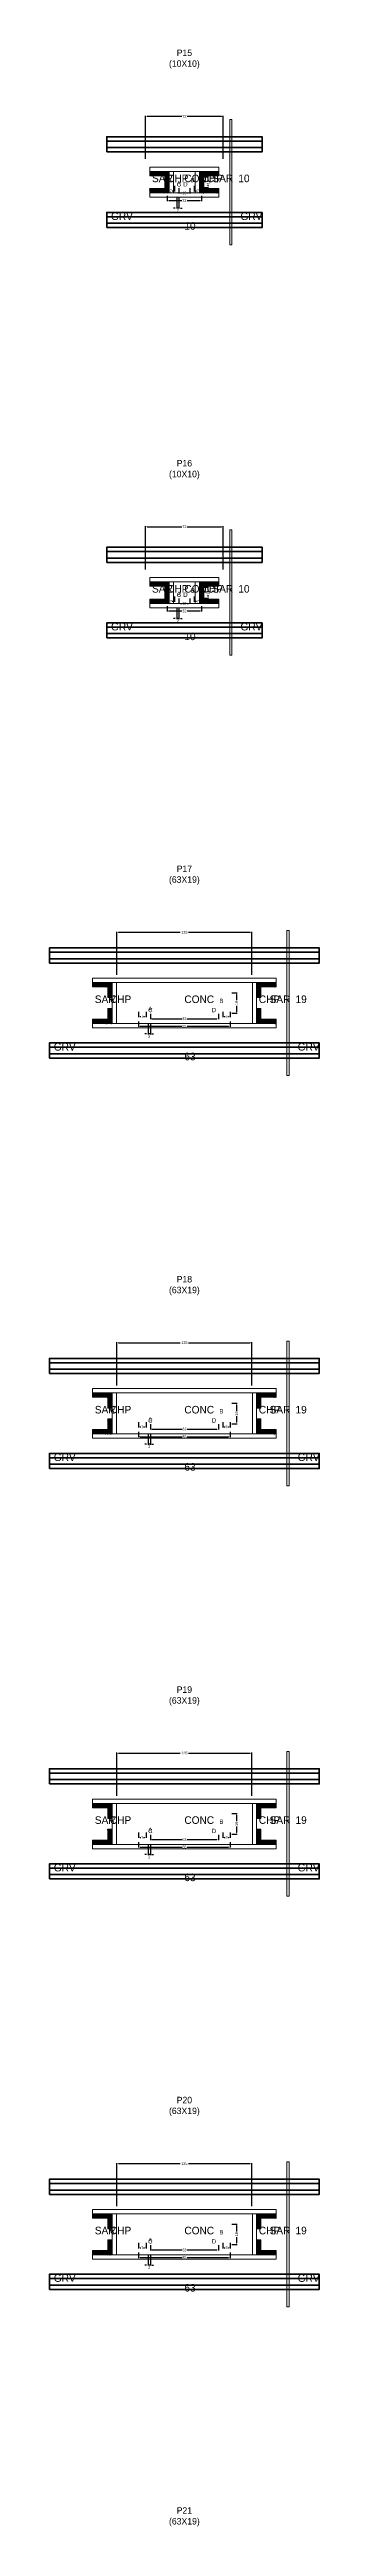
# Model space of a CAD drawing. Header units: centimetres. Extents: x -8500 to 4118, y -39526 to 295.
# Drawn here: x -125 to 125, y -7350 to -5057 of the extents above; entities that cross this region are included whole.
import ezdxf

# ---------------------------------------------------------------- set-up
doc = ezdxf.new("R2010")
doc.units = ezdxf.units.CM
for name, color, linetype in [('COTA', 241, 'Continuous'), ('GRAVATA', 224, 'Continuous'), ('Hachura', 251, 'Continuous'), ('NOMENCLATURA', 7, 'Continuous'), ('SARRAFO', 251, 'Continuous'), ('Texto Seção', 7, 'Continuous')]:
    doc.layers.add(name, color=color, linetype=linetype)
doc.dimstyles.new('cotax2', dxfattribs={"dimtxt": 2.5, "dimasz": 1.5, "dimexe": 0.5, "dimexo": 0.5, "dimgap": 0.5, "dimtad": 1, "dimcen": 2.5, "dimazin": 3, "dimtfac": 1, "dimtmove": 0, "dimatfit": 3})

# ---------------------------------------------------------------- blocks, each defined once
blk = doc.blocks.new('_CLOSEDFILLED')
at = {"color": 0, "linetype": 'BYBLOCK'}
blk.add_solid([(-1, 0.2), (0, 0), (-1, -0.2)], dxfattribs=at)
blk = doc.blocks.new('*D378')
for p, q in [((-16, -5192.5), (-16, -5197.5)), ((-14.5, -5197), (-2.5, -5197)), ((2.5, -5197), (14.5, -5197)), ((16, -5192.5), (16, -5197.5))]:
    blk.add_line(p, q)
at = {"layer": 'Defpoints'}
for p in [(-16, -5192), (-16, -5197), (16, -5192)]:
    blk.add_point(p, dxfattribs=at)
at = {"layer": 'COTA', "xscale": 1.5, "yscale": 1.5, "rotation": 180}
blk.add_blockref('_CLOSEDFILLED', (-16, -5197), dxfattribs=at)
at = {"layer": 'COTA', "xscale": 1.5, "yscale": 1.5}
blk.add_blockref('_CLOSEDFILLED', (16, -5197), dxfattribs=at)
at = {"layer": 'COTA', "insert": (0, -5197), "char_height": 2.5, "attachment_point": 5}
blk.add_mtext('32', dxfattribs=at)
blk = doc.blocks.new('*D379')
for p, q in [((-5, -5185.5), (-5, -5190.5)), ((-3.5, -5190), (-2.5, -5190)), ((2.5, -5190), (3.5, -5190)), ((5, -5185.5), (5, -5190.5))]:
    blk.add_line(p, q)
at = {"layer": 'Defpoints'}
for p in [(-5, -5185), (-5, -5190), (5, -5185)]:
    blk.add_point(p, dxfattribs=at)
at = {"layer": 'COTA', "xscale": 1.5, "yscale": 1.5, "rotation": 180}
blk.add_blockref('_CLOSEDFILLED', (-5, -5190), dxfattribs=at)
at = {"layer": 'COTA', "xscale": 1.5, "yscale": 1.5}
blk.add_blockref('_CLOSEDFILLED', (5, -5190), dxfattribs=at)
at = {"layer": 'COTA', "insert": (0, -5190), "char_height": 2.5, "attachment_point": 5}
blk.add_mtext('10', dxfattribs=at)
blk = doc.blocks.new('*D380')
for p, q in [((17.5, -5175), (22.5, -5175)), ((22, -5177.5), (22, -5176.5)), ((22, -5183.5), (22, -5182.5)), ((17.5, -5185), (22.5, -5185))]:
    blk.add_line(p, q)
at = {"layer": 'Defpoints'}
for p in [(17, -5175), (17, -5185), (22, -5185)]:
    blk.add_point(p, dxfattribs=at)
at = {"layer": 'COTA', "xscale": 1.5, "yscale": 1.5}
for p, rotation in [((22, -5175), 90), ((22, -5185), 270)]:
    blk.add_blockref('_CLOSEDFILLED', p, dxfattribs=dict(at, rotation=rotation))
at = {"layer": 'COTA', "insert": (22, -5180), "char_height": 2.5, "attachment_point": 5, "rotation": 90}
blk.add_mtext('10', dxfattribs=at)
blk = doc.blocks.new('*D381')
for p, q in [((-16, -5183.5), (-16, -5188.5)), ((-14.5, -5188), (-13.75, -5188)), ((-11.25, -5188), (-10.5, -5188)), ((-9, -5183.5), (-9, -5188.5))]:
    blk.add_line(p, q)
at = {"layer": 'Defpoints'}
for p in [(-16, -5183), (-16, -5188), (-9, -5183)]:
    blk.add_point(p, dxfattribs=at)
at = {"layer": 'COTA', "xscale": 1.5, "yscale": 1.5, "rotation": 180}
blk.add_blockref('_CLOSEDFILLED', (-16, -5188), dxfattribs=at)
at = {"layer": 'COTA', "xscale": 1.5, "yscale": 1.5}
blk.add_blockref('_CLOSEDFILLED', (-9, -5188), dxfattribs=at)
at = {"layer": 'COTA', "insert": (-12.5, -5188), "char_height": 2.5, "attachment_point": 5}
blk.add_mtext('7', dxfattribs=at)
blk = doc.blocks.new('*D382')
for p, q in [((9, -5183.5), (9, -5188.5)), ((10.5, -5188), (11.25, -5188)), ((13.75, -5188), (14.5, -5188)), ((16, -5183.5), (16, -5188.5))]:
    blk.add_line(p, q)
at = {"layer": 'Defpoints'}
for p in [(9, -5183), (9, -5188), (16, -5183)]:
    blk.add_point(p, dxfattribs=at)
at = {"layer": 'COTA', "xscale": 1.5, "yscale": 1.5, "rotation": 180}
blk.add_blockref('_CLOSEDFILLED', (9, -5188), dxfattribs=at)
at = {"layer": 'COTA', "xscale": 1.5, "yscale": 1.5}
blk.add_blockref('_CLOSEDFILLED', (16, -5188), dxfattribs=at)
at = {"layer": 'COTA', "insert": (12.5, -5188), "char_height": 2.5, "attachment_point": 5}
blk.add_mtext('7', dxfattribs=at)
blk = doc.blocks.new('*D383')
for p, q in [((-36, -5158.5), (-36, -5118.5)), ((-34.5, -5119), (-2.5, -5119)), ((2.5, -5119), (34.5, -5119)), ((36, -5158.5), (36, -5118.5))]:
    blk.add_line(p, q)
at = {"layer": 'Defpoints'}
for p in [(-36, -5119), (-36, -5159), (36, -5159)]:
    blk.add_point(p, dxfattribs=at)
at = {"layer": 'COTA', "xscale": 1.5, "yscale": 1.5, "rotation": 180}
blk.add_blockref('_CLOSEDFILLED', (-36, -5119), dxfattribs=at)
at = {"layer": 'COTA', "xscale": 1.5, "yscale": 1.5}
blk.add_blockref('_CLOSEDFILLED', (36, -5119), dxfattribs=at)
at = {"layer": 'COTA', "insert": (0, -5119), "char_height": 2.5, "attachment_point": 5}
blk.add_mtext('72', dxfattribs=at)
blk = doc.blocks.new('*D404')
for p, q in [((-16, -5572.5), (-16, -5577.5)), ((16, -5572.5), (16, -5577.5)), ((-14.5, -5577), (-2.5, -5577)), ((2.5, -5577), (14.5, -5577))]:
    blk.add_line(p, q)
at = {"layer": 'Defpoints'}
for p in [(-16, -5572), (16, -5572), (-16, -5577)]:
    blk.add_point(p, dxfattribs=at)
at = {"layer": 'COTA', "xscale": 1.5, "yscale": 1.5, "rotation": 180}
blk.add_blockref('_CLOSEDFILLED', (-16, -5577), dxfattribs=at)
at = {"layer": 'COTA', "xscale": 1.5, "yscale": 1.5}
blk.add_blockref('_CLOSEDFILLED', (16, -5577), dxfattribs=at)
at = {"layer": 'COTA', "insert": (0, -5577), "char_height": 2.5, "attachment_point": 5}
blk.add_mtext('32', dxfattribs=at)
blk = doc.blocks.new('*D405')
for p, q in [((-5, -5565.5), (-5, -5570.5)), ((-3.5, -5570), (-2.5, -5570)), ((2.5, -5570), (3.5, -5570)), ((5, -5565.5), (5, -5570.5))]:
    blk.add_line(p, q)
at = {"layer": 'Defpoints'}
for p in [(-5, -5565), (-5, -5570), (5, -5565)]:
    blk.add_point(p, dxfattribs=at)
at = {"layer": 'COTA', "xscale": 1.5, "yscale": 1.5, "rotation": 180}
blk.add_blockref('_CLOSEDFILLED', (-5, -5570), dxfattribs=at)
at = {"layer": 'COTA', "xscale": 1.5, "yscale": 1.5}
blk.add_blockref('_CLOSEDFILLED', (5, -5570), dxfattribs=at)
at = {"layer": 'COTA', "insert": (0, -5570), "char_height": 2.5, "attachment_point": 5}
blk.add_mtext('10', dxfattribs=at)
blk = doc.blocks.new('*D406')
for p, q in [((17.5, -5555), (22.5, -5555)), ((17.5, -5565), (22.5, -5565)), ((22, -5557.5), (22, -5556.5)), ((22, -5563.5), (22, -5562.5))]:
    blk.add_line(p, q)
at = {"layer": 'Defpoints'}
for p in [(17, -5555), (17, -5565), (22, -5565)]:
    blk.add_point(p, dxfattribs=at)
at = {"layer": 'COTA', "xscale": 1.5, "yscale": 1.5}
for p, rotation in [((22, -5555), 90), ((22, -5565), 270)]:
    blk.add_blockref('_CLOSEDFILLED', p, dxfattribs=dict(at, rotation=rotation))
at = {"layer": 'COTA', "insert": (22, -5560), "char_height": 2.5, "attachment_point": 5, "rotation": 90}
blk.add_mtext('10', dxfattribs=at)
blk = doc.blocks.new('*D407')
for p, q in [((-16, -5563.5), (-16, -5568.5)), ((-14.5, -5568), (-13.75, -5568)), ((-11.25, -5568), (-10.5, -5568)), ((-9, -5563.5), (-9, -5568.5))]:
    blk.add_line(p, q)
at = {"layer": 'Defpoints'}
for p in [(-16, -5563), (-16, -5568), (-9, -5563)]:
    blk.add_point(p, dxfattribs=at)
at = {"layer": 'COTA', "xscale": 1.5, "yscale": 1.5, "rotation": 180}
blk.add_blockref('_CLOSEDFILLED', (-16, -5568), dxfattribs=at)
at = {"layer": 'COTA', "xscale": 1.5, "yscale": 1.5}
blk.add_blockref('_CLOSEDFILLED', (-9, -5568), dxfattribs=at)
at = {"layer": 'COTA', "insert": (-12.5, -5568), "char_height": 2.5, "attachment_point": 5}
blk.add_mtext('7', dxfattribs=at)
blk = doc.blocks.new('*D408')
for p, q in [((9, -5563.5), (9, -5568.5)), ((10.5, -5568), (11.25, -5568)), ((13.75, -5568), (14.5, -5568)), ((16, -5563.5), (16, -5568.5))]:
    blk.add_line(p, q)
at = {"layer": 'Defpoints'}
for p in [(9, -5563), (9, -5568), (16, -5563)]:
    blk.add_point(p, dxfattribs=at)
at = {"layer": 'COTA', "xscale": 1.5, "yscale": 1.5, "rotation": 180}
blk.add_blockref('_CLOSEDFILLED', (9, -5568), dxfattribs=at)
at = {"layer": 'COTA', "xscale": 1.5, "yscale": 1.5}
blk.add_blockref('_CLOSEDFILLED', (16, -5568), dxfattribs=at)
at = {"layer": 'COTA', "insert": (12.5, -5568), "char_height": 2.5, "attachment_point": 5}
blk.add_mtext('7', dxfattribs=at)
blk = doc.blocks.new('*D409')
for p, q in [((-36, -5538.5), (-36, -5498.5)), ((-34.5, -5499), (-2.5, -5499)), ((2.5, -5499), (34.5, -5499)), ((36, -5538.5), (36, -5498.5))]:
    blk.add_line(p, q)
at = {"layer": 'Defpoints'}
for p in [(-36, -5499), (-36, -5539), (36, -5539)]:
    blk.add_point(p, dxfattribs=at)
at = {"layer": 'COTA', "xscale": 1.5, "yscale": 1.5, "rotation": 180}
blk.add_blockref('_CLOSEDFILLED', (-36, -5499), dxfattribs=at)
at = {"layer": 'COTA', "xscale": 1.5, "yscale": 1.5}
blk.add_blockref('_CLOSEDFILLED', (36, -5499), dxfattribs=at)
at = {"layer": 'COTA', "insert": (0, -5499), "char_height": 2.5, "attachment_point": 5}
blk.add_mtext('72', dxfattribs=at)
blk = doc.blocks.new('*D430')
for p, q in [((-42.5, -5957), (-42.5, -5962)), ((-41, -5961.5), (-2.5, -5961.5)), ((2.5, -5961.5), (41, -5961.5)), ((42.5, -5957), (42.5, -5962))]:
    blk.add_line(p, q)
at = {"layer": 'Defpoints'}
for p in [(-42.5, -5956.5), (-42.5, -5961.5), (42.5, -5956.5)]:
    blk.add_point(p, dxfattribs=at)
at = {"layer": 'COTA', "xscale": 1.5, "yscale": 1.5, "rotation": 180}
blk.add_blockref('_CLOSEDFILLED', (-42.5, -5961.5), dxfattribs=at)
at = {"layer": 'COTA', "xscale": 1.5, "yscale": 1.5}
blk.add_blockref('_CLOSEDFILLED', (42.5, -5961.5), dxfattribs=at)
at = {"layer": 'COTA', "insert": (0, -5961.5), "char_height": 2.5, "attachment_point": 5}
blk.add_mtext('85', dxfattribs=at)
blk = doc.blocks.new('*D431')
for p, q in [((-31.5, -5950), (-31.5, -5955)), ((-30, -5954.5), (-2.5, -5954.5)), ((2.5, -5954.5), (30, -5954.5)), ((31.5, -5950), (31.5, -5955))]:
    blk.add_line(p, q)
at = {"layer": 'Defpoints'}
for p in [(-31.5, -5949.5), (-31.5, -5954.5), (31.5, -5949.5)]:
    blk.add_point(p, dxfattribs=at)
at = {"layer": 'COTA', "xscale": 1.5, "yscale": 1.5, "rotation": 180}
blk.add_blockref('_CLOSEDFILLED', (-31.5, -5954.5), dxfattribs=at)
at = {"layer": 'COTA', "xscale": 1.5, "yscale": 1.5}
blk.add_blockref('_CLOSEDFILLED', (31.5, -5954.5), dxfattribs=at)
at = {"layer": 'COTA', "insert": (0, -5954.5), "char_height": 2.5, "attachment_point": 5}
blk.add_mtext('63', dxfattribs=at)
blk = doc.blocks.new('*D432')
for p, q in [((44, -5930.5), (49, -5930.5)), ((48.5, -5937.5), (48.5, -5932)), ((44, -5949.5), (49, -5949.5)), ((48.5, -5948), (48.5, -5942.5))]:
    blk.add_line(p, q)
at = {"layer": 'Defpoints'}
for p in [(43.5, -5930.5), (43.5, -5949.5), (48.5, -5949.5)]:
    blk.add_point(p, dxfattribs=at)
at = {"layer": 'COTA', "xscale": 1.5, "yscale": 1.5}
for p, rotation in [((48.5, -5930.5), 90), ((48.5, -5949.5), 270)]:
    blk.add_blockref('_CLOSEDFILLED', p, dxfattribs=dict(at, rotation=rotation))
at = {"layer": 'COTA', "insert": (48.5, -5940), "char_height": 2.5, "attachment_point": 5, "rotation": 90}
blk.add_mtext('19', dxfattribs=at)
blk = doc.blocks.new('*D433')
for p, q in [((-42.5, -5948), (-42.5, -5953)), ((-41, -5952.5), (-40.25, -5952.5)), ((-37.75, -5952.5), (-37, -5952.5)), ((-35.5, -5948), (-35.5, -5953))]:
    blk.add_line(p, q)
at = {"layer": 'Defpoints'}
for p in [(-42.5, -5947.5), (-42.5, -5952.5), (-35.5, -5947.5)]:
    blk.add_point(p, dxfattribs=at)
at = {"layer": 'COTA', "xscale": 1.5, "yscale": 1.5, "rotation": 180}
blk.add_blockref('_CLOSEDFILLED', (-42.5, -5952.5), dxfattribs=at)
at = {"layer": 'COTA', "xscale": 1.5, "yscale": 1.5}
blk.add_blockref('_CLOSEDFILLED', (-35.5, -5952.5), dxfattribs=at)
at = {"layer": 'COTA', "insert": (-39, -5952.5), "char_height": 2.5, "attachment_point": 5}
blk.add_mtext('7', dxfattribs=at)
blk = doc.blocks.new('*D434')
for p, q in [((35.5, -5948), (35.5, -5953)), ((37, -5952.5), (37.75, -5952.5)), ((40.25, -5952.5), (41, -5952.5)), ((42.5, -5948), (42.5, -5953))]:
    blk.add_line(p, q)
at = {"layer": 'Defpoints'}
for p in [(35.5, -5947.5), (35.5, -5952.5), (42.5, -5947.5)]:
    blk.add_point(p, dxfattribs=at)
at = {"layer": 'COTA', "xscale": 1.5, "yscale": 1.5, "rotation": 180}
blk.add_blockref('_CLOSEDFILLED', (35.5, -5952.5), dxfattribs=at)
at = {"layer": 'COTA', "xscale": 1.5, "yscale": 1.5}
blk.add_blockref('_CLOSEDFILLED', (42.5, -5952.5), dxfattribs=at)
at = {"layer": 'COTA', "insert": (39, -5952.5), "char_height": 2.5, "attachment_point": 5}
blk.add_mtext('7', dxfattribs=at)
blk = doc.blocks.new('*D435')
for p, q in [((-62.5, -5914), (-62.5, -5874)), ((-61, -5874.5), (-3.75, -5874.5)), ((3.75, -5874.5), (61, -5874.5)), ((62.5, -5914), (62.5, -5874))]:
    blk.add_line(p, q)
at = {"layer": 'Defpoints'}
for p in [(-62.5, -5874.5), (-62.5, -5914.5), (62.5, -5914.5)]:
    blk.add_point(p, dxfattribs=at)
at = {"layer": 'COTA', "xscale": 1.5, "yscale": 1.5, "rotation": 180}
blk.add_blockref('_CLOSEDFILLED', (-62.5, -5874.5), dxfattribs=at)
at = {"layer": 'COTA', "xscale": 1.5, "yscale": 1.5}
blk.add_blockref('_CLOSEDFILLED', (62.5, -5874.5), dxfattribs=at)
at = {"layer": 'COTA', "insert": (0, -5874.5), "char_height": 2.5, "attachment_point": 5}
blk.add_mtext('125', dxfattribs=at)
blk = doc.blocks.new('*D456')
for p, q in [((-42.5, -6337), (-42.5, -6342)), ((-41, -6341.5), (-2.5, -6341.5)), ((2.5, -6341.5), (41, -6341.5)), ((42.5, -6337), (42.5, -6342))]:
    blk.add_line(p, q)
at = {"layer": 'Defpoints'}
for p in [(-42.5, -6336.5), (-42.5, -6341.5), (42.5, -6336.5)]:
    blk.add_point(p, dxfattribs=at)
at = {"layer": 'COTA', "xscale": 1.5, "yscale": 1.5, "rotation": 180}
blk.add_blockref('_CLOSEDFILLED', (-42.5, -6341.5), dxfattribs=at)
at = {"layer": 'COTA', "xscale": 1.5, "yscale": 1.5}
blk.add_blockref('_CLOSEDFILLED', (42.5, -6341.5), dxfattribs=at)
at = {"layer": 'COTA', "insert": (0, -6341.5), "char_height": 2.5, "attachment_point": 5}
blk.add_mtext('85', dxfattribs=at)
blk = doc.blocks.new('*D457')
for p, q in [((-31.5, -6330), (-31.5, -6335)), ((-30, -6334.5), (-2.5, -6334.5)), ((2.5, -6334.5), (30, -6334.5)), ((31.5, -6330), (31.5, -6335))]:
    blk.add_line(p, q)
at = {"layer": 'Defpoints'}
for p in [(-31.5, -6329.5), (31.5, -6329.5), (-31.5, -6334.5)]:
    blk.add_point(p, dxfattribs=at)
at = {"layer": 'COTA', "xscale": 1.5, "yscale": 1.5, "rotation": 180}
blk.add_blockref('_CLOSEDFILLED', (-31.5, -6334.5), dxfattribs=at)
at = {"layer": 'COTA', "xscale": 1.5, "yscale": 1.5}
blk.add_blockref('_CLOSEDFILLED', (31.5, -6334.5), dxfattribs=at)
at = {"layer": 'COTA', "insert": (0, -6334.5), "char_height": 2.5, "attachment_point": 5}
blk.add_mtext('63', dxfattribs=at)
blk = doc.blocks.new('*D458')
for p, q in [((44, -6310.5), (49, -6310.5)), ((44, -6329.5), (49, -6329.5)), ((48.5, -6317.5), (48.5, -6312)), ((48.5, -6328), (48.5, -6322.5))]:
    blk.add_line(p, q)
at = {"layer": 'Defpoints'}
for p in [(43.5, -6310.5), (43.5, -6329.5), (48.5, -6329.5)]:
    blk.add_point(p, dxfattribs=at)
at = {"layer": 'COTA', "xscale": 1.5, "yscale": 1.5}
for p, rotation in [((48.5, -6310.5), 90), ((48.5, -6329.5), 270)]:
    blk.add_blockref('_CLOSEDFILLED', p, dxfattribs=dict(at, rotation=rotation))
at = {"layer": 'COTA', "insert": (48.5, -6320), "char_height": 2.5, "attachment_point": 5, "rotation": 90}
blk.add_mtext('19', dxfattribs=at)
blk = doc.blocks.new('*D459')
for p, q in [((-42.5, -6328), (-42.5, -6333)), ((-35.5, -6328), (-35.5, -6333)), ((-41, -6332.5), (-40.25, -6332.5)), ((-37.75, -6332.5), (-37, -6332.5))]:
    blk.add_line(p, q)
at = {"layer": 'Defpoints'}
for p in [(-42.5, -6327.5), (-35.5, -6327.5), (-42.5, -6332.5)]:
    blk.add_point(p, dxfattribs=at)
at = {"layer": 'COTA', "xscale": 1.5, "yscale": 1.5, "rotation": 180}
blk.add_blockref('_CLOSEDFILLED', (-42.5, -6332.5), dxfattribs=at)
at = {"layer": 'COTA', "xscale": 1.5, "yscale": 1.5}
blk.add_blockref('_CLOSEDFILLED', (-35.5, -6332.5), dxfattribs=at)
at = {"layer": 'COTA', "insert": (-39, -6332.5), "char_height": 2.5, "attachment_point": 5}
blk.add_mtext('7', dxfattribs=at)
blk = doc.blocks.new('*D460')
for p, q in [((35.5, -6328), (35.5, -6333)), ((42.5, -6328), (42.5, -6333)), ((37, -6332.5), (37.75, -6332.5)), ((40.25, -6332.5), (41, -6332.5))]:
    blk.add_line(p, q)
at = {"layer": 'Defpoints'}
for p in [(35.5, -6327.5), (42.5, -6327.5), (35.5, -6332.5)]:
    blk.add_point(p, dxfattribs=at)
at = {"layer": 'COTA', "xscale": 1.5, "yscale": 1.5, "rotation": 180}
blk.add_blockref('_CLOSEDFILLED', (35.5, -6332.5), dxfattribs=at)
at = {"layer": 'COTA', "xscale": 1.5, "yscale": 1.5}
blk.add_blockref('_CLOSEDFILLED', (42.5, -6332.5), dxfattribs=at)
at = {"layer": 'COTA', "insert": (39, -6332.5), "char_height": 2.5, "attachment_point": 5}
blk.add_mtext('7', dxfattribs=at)
blk = doc.blocks.new('*D461')
for p, q in [((-62.5, -6294), (-62.5, -6254)), ((-61, -6254.5), (-3.75, -6254.5)), ((3.75, -6254.5), (61, -6254.5)), ((62.5, -6294), (62.5, -6254))]:
    blk.add_line(p, q)
at = {"layer": 'Defpoints'}
for p in [(-62.5, -6254.5), (-62.5, -6294.5), (62.5, -6294.5)]:
    blk.add_point(p, dxfattribs=at)
at = {"layer": 'COTA', "xscale": 1.5, "yscale": 1.5, "rotation": 180}
blk.add_blockref('_CLOSEDFILLED', (-62.5, -6254.5), dxfattribs=at)
at = {"layer": 'COTA', "xscale": 1.5, "yscale": 1.5}
blk.add_blockref('_CLOSEDFILLED', (62.5, -6254.5), dxfattribs=at)
at = {"layer": 'COTA', "insert": (0, -6254.5), "char_height": 2.5, "attachment_point": 5}
blk.add_mtext('125', dxfattribs=at)
blk = doc.blocks.new('*D482')
for p, q in [((-42.5, -6717), (-42.5, -6722)), ((42.5, -6717), (42.5, -6722)), ((-41, -6721.5), (-2.5, -6721.5)), ((2.5, -6721.5), (41, -6721.5))]:
    blk.add_line(p, q)
at = {"layer": 'Defpoints'}
for p in [(-42.5, -6716.5), (42.5, -6716.5), (-42.5, -6721.5)]:
    blk.add_point(p, dxfattribs=at)
at = {"layer": 'COTA', "xscale": 1.5, "yscale": 1.5, "rotation": 180}
blk.add_blockref('_CLOSEDFILLED', (-42.5, -6721.5), dxfattribs=at)
at = {"layer": 'COTA', "xscale": 1.5, "yscale": 1.5}
blk.add_blockref('_CLOSEDFILLED', (42.5, -6721.5), dxfattribs=at)
at = {"layer": 'COTA', "insert": (0, -6721.5), "char_height": 2.5, "attachment_point": 5}
blk.add_mtext('85', dxfattribs=at)
blk = doc.blocks.new('*D483')
for p, q in [((-31.5, -6710), (-31.5, -6715)), ((-30, -6714.5), (-2.5, -6714.5)), ((2.5, -6714.5), (30, -6714.5)), ((31.5, -6710), (31.5, -6715))]:
    blk.add_line(p, q)
at = {"layer": 'Defpoints'}
for p in [(-31.5, -6709.5), (-31.5, -6714.5), (31.5, -6709.5)]:
    blk.add_point(p, dxfattribs=at)
at = {"layer": 'COTA', "xscale": 1.5, "yscale": 1.5, "rotation": 180}
blk.add_blockref('_CLOSEDFILLED', (-31.5, -6714.5), dxfattribs=at)
at = {"layer": 'COTA', "xscale": 1.5, "yscale": 1.5}
blk.add_blockref('_CLOSEDFILLED', (31.5, -6714.5), dxfattribs=at)
at = {"layer": 'COTA', "insert": (0, -6714.5), "char_height": 2.5, "attachment_point": 5}
blk.add_mtext('63', dxfattribs=at)
blk = doc.blocks.new('*D484')
for p, q in [((44, -6690.5), (49, -6690.5)), ((48.5, -6697.5), (48.5, -6692)), ((44, -6709.5), (49, -6709.5)), ((48.5, -6708), (48.5, -6702.5))]:
    blk.add_line(p, q)
at = {"layer": 'Defpoints'}
for p in [(43.5, -6690.5), (43.5, -6709.5), (48.5, -6709.5)]:
    blk.add_point(p, dxfattribs=at)
at = {"layer": 'COTA', "xscale": 1.5, "yscale": 1.5}
for p, rotation in [((48.5, -6690.5), 90), ((48.5, -6709.5), 270)]:
    blk.add_blockref('_CLOSEDFILLED', p, dxfattribs=dict(at, rotation=rotation))
at = {"layer": 'COTA', "insert": (48.5, -6700), "char_height": 2.5, "attachment_point": 5, "rotation": 90}
blk.add_mtext('19', dxfattribs=at)
blk = doc.blocks.new('*D485')
for p, q in [((-42.5, -6708), (-42.5, -6713)), ((-41, -6712.5), (-40.25, -6712.5)), ((-37.75, -6712.5), (-37, -6712.5)), ((-35.5, -6708), (-35.5, -6713))]:
    blk.add_line(p, q)
at = {"layer": 'Defpoints'}
for p in [(-42.5, -6707.5), (-42.5, -6712.5), (-35.5, -6707.5)]:
    blk.add_point(p, dxfattribs=at)
at = {"layer": 'COTA', "xscale": 1.5, "yscale": 1.5, "rotation": 180}
blk.add_blockref('_CLOSEDFILLED', (-42.5, -6712.5), dxfattribs=at)
at = {"layer": 'COTA', "xscale": 1.5, "yscale": 1.5}
blk.add_blockref('_CLOSEDFILLED', (-35.5, -6712.5), dxfattribs=at)
at = {"layer": 'COTA', "insert": (-39, -6712.5), "char_height": 2.5, "attachment_point": 5}
blk.add_mtext('7', dxfattribs=at)
blk = doc.blocks.new('*D486')
for p, q in [((35.5, -6708), (35.5, -6713)), ((37, -6712.5), (37.75, -6712.5)), ((40.25, -6712.5), (41, -6712.5)), ((42.5, -6708), (42.5, -6713))]:
    blk.add_line(p, q)
at = {"layer": 'Defpoints'}
for p in [(35.5, -6707.5), (35.5, -6712.5), (42.5, -6707.5)]:
    blk.add_point(p, dxfattribs=at)
at = {"layer": 'COTA', "xscale": 1.5, "yscale": 1.5, "rotation": 180}
blk.add_blockref('_CLOSEDFILLED', (35.5, -6712.5), dxfattribs=at)
at = {"layer": 'COTA', "xscale": 1.5, "yscale": 1.5}
blk.add_blockref('_CLOSEDFILLED', (42.5, -6712.5), dxfattribs=at)
at = {"layer": 'COTA', "insert": (39, -6712.5), "char_height": 2.5, "attachment_point": 5}
blk.add_mtext('7', dxfattribs=at)
blk = doc.blocks.new('*D487')
for p, q in [((-62.5, -6674), (-62.5, -6634)), ((-61, -6634.5), (-3.75, -6634.5)), ((3.75, -6634.5), (61, -6634.5)), ((62.5, -6674), (62.5, -6634))]:
    blk.add_line(p, q)
at = {"layer": 'Defpoints'}
for p in [(-62.5, -6634.5), (-62.5, -6674.5), (62.5, -6674.5)]:
    blk.add_point(p, dxfattribs=at)
at = {"layer": 'COTA', "xscale": 1.5, "yscale": 1.5, "rotation": 180}
blk.add_blockref('_CLOSEDFILLED', (-62.5, -6634.5), dxfattribs=at)
at = {"layer": 'COTA', "xscale": 1.5, "yscale": 1.5}
blk.add_blockref('_CLOSEDFILLED', (62.5, -6634.5), dxfattribs=at)
at = {"layer": 'COTA', "insert": (0, -6634.5), "char_height": 2.5, "attachment_point": 5}
blk.add_mtext('125', dxfattribs=at)
blk = doc.blocks.new('*D508')
for p, q in [((-42.5, -7097), (-42.5, -7102)), ((-41, -7101.5), (-2.5, -7101.5)), ((2.5, -7101.5), (41, -7101.5)), ((42.5, -7097), (42.5, -7102))]:
    blk.add_line(p, q)
at = {"layer": 'Defpoints'}
for p in [(-42.5, -7096.5), (-42.5, -7101.5), (42.5, -7096.5)]:
    blk.add_point(p, dxfattribs=at)
at = {"layer": 'COTA', "xscale": 1.5, "yscale": 1.5, "rotation": 180}
blk.add_blockref('_CLOSEDFILLED', (-42.5, -7101.5), dxfattribs=at)
at = {"layer": 'COTA', "xscale": 1.5, "yscale": 1.5}
blk.add_blockref('_CLOSEDFILLED', (42.5, -7101.5), dxfattribs=at)
at = {"layer": 'COTA', "insert": (0, -7101.5), "char_height": 2.5, "attachment_point": 5}
blk.add_mtext('85', dxfattribs=at)
blk = doc.blocks.new('*D509')
for p, q in [((-31.5, -7090), (-31.5, -7095)), ((-30, -7094.5), (-2.5, -7094.5)), ((2.5, -7094.5), (30, -7094.5)), ((31.5, -7090), (31.5, -7095))]:
    blk.add_line(p, q)
at = {"layer": 'Defpoints'}
for p in [(-31.5, -7089.5), (-31.5, -7094.5), (31.5, -7089.5)]:
    blk.add_point(p, dxfattribs=at)
at = {"layer": 'COTA', "xscale": 1.5, "yscale": 1.5, "rotation": 180}
blk.add_blockref('_CLOSEDFILLED', (-31.5, -7094.5), dxfattribs=at)
at = {"layer": 'COTA', "xscale": 1.5, "yscale": 1.5}
blk.add_blockref('_CLOSEDFILLED', (31.5, -7094.5), dxfattribs=at)
at = {"layer": 'COTA', "insert": (0, -7094.5), "char_height": 2.5, "attachment_point": 5}
blk.add_mtext('63', dxfattribs=at)
blk = doc.blocks.new('*D510')
for p, q in [((44, -7070.5), (49, -7070.5)), ((48.5, -7077.5), (48.5, -7072)), ((48.5, -7088), (48.5, -7082.5)), ((44, -7089.5), (49, -7089.5))]:
    blk.add_line(p, q)
at = {"layer": 'Defpoints'}
for p in [(43.5, -7070.5), (43.5, -7089.5), (48.5, -7089.5)]:
    blk.add_point(p, dxfattribs=at)
at = {"layer": 'COTA', "xscale": 1.5, "yscale": 1.5}
for p, rotation in [((48.5, -7070.5), 90), ((48.5, -7089.5), 270)]:
    blk.add_blockref('_CLOSEDFILLED', p, dxfattribs=dict(at, rotation=rotation))
at = {"layer": 'COTA', "insert": (48.5, -7080), "char_height": 2.5, "attachment_point": 5, "rotation": 90}
blk.add_mtext('19', dxfattribs=at)
blk = doc.blocks.new('*D511')
for p, q in [((-42.5, -7088), (-42.5, -7093)), ((-41, -7092.5), (-40.25, -7092.5)), ((-37.75, -7092.5), (-37, -7092.5)), ((-35.5, -7088), (-35.5, -7093))]:
    blk.add_line(p, q)
at = {"layer": 'Defpoints'}
for p in [(-42.5, -7087.5), (-42.5, -7092.5), (-35.5, -7087.5)]:
    blk.add_point(p, dxfattribs=at)
at = {"layer": 'COTA', "xscale": 1.5, "yscale": 1.5, "rotation": 180}
blk.add_blockref('_CLOSEDFILLED', (-42.5, -7092.5), dxfattribs=at)
at = {"layer": 'COTA', "xscale": 1.5, "yscale": 1.5}
blk.add_blockref('_CLOSEDFILLED', (-35.5, -7092.5), dxfattribs=at)
at = {"layer": 'COTA', "insert": (-39, -7092.5), "char_height": 2.5, "attachment_point": 5}
blk.add_mtext('7', dxfattribs=at)
blk = doc.blocks.new('*D512')
for p, q in [((35.5, -7088), (35.5, -7093)), ((37, -7092.5), (37.75, -7092.5)), ((40.25, -7092.5), (41, -7092.5)), ((42.5, -7088), (42.5, -7093))]:
    blk.add_line(p, q)
at = {"layer": 'Defpoints'}
for p in [(35.5, -7087.5), (35.5, -7092.5), (42.5, -7087.5)]:
    blk.add_point(p, dxfattribs=at)
at = {"layer": 'COTA', "xscale": 1.5, "yscale": 1.5, "rotation": 180}
blk.add_blockref('_CLOSEDFILLED', (35.5, -7092.5), dxfattribs=at)
at = {"layer": 'COTA', "xscale": 1.5, "yscale": 1.5}
blk.add_blockref('_CLOSEDFILLED', (42.5, -7092.5), dxfattribs=at)
at = {"layer": 'COTA', "insert": (39, -7092.5), "char_height": 2.5, "attachment_point": 5}
blk.add_mtext('7', dxfattribs=at)
blk = doc.blocks.new('*D513')
for p, q in [((-62.5, -7054), (-62.5, -7014)), ((-61, -7014.5), (-3.75, -7014.5)), ((3.75, -7014.5), (61, -7014.5)), ((62.5, -7054), (62.5, -7014))]:
    blk.add_line(p, q)
at = {"layer": 'Defpoints'}
for p in [(-62.5, -7014.5), (-62.5, -7054.5), (62.5, -7054.5)]:
    blk.add_point(p, dxfattribs=at)
at = {"layer": 'COTA', "xscale": 1.5, "yscale": 1.5, "rotation": 180}
blk.add_blockref('_CLOSEDFILLED', (-62.5, -7014.5), dxfattribs=at)
at = {"layer": 'COTA', "xscale": 1.5, "yscale": 1.5}
blk.add_blockref('_CLOSEDFILLED', (62.5, -7014.5), dxfattribs=at)
at = {"layer": 'COTA', "insert": (0, -7014.5), "char_height": 2.5, "attachment_point": 5}
blk.add_mtext('125', dxfattribs=at)

msp = doc.modelspace()

# ---------------------------------------------------------------- hatches: boundary and pattern name
at = {"layer": 'SARRAFO'}
h = msp.add_hatch(dxfattribs=at)
h.set_pattern_fill('SOLID', scale=2)
h.paths.add_polyline_path([(-32, -5174), (-18, -5174), (-18, -5170), (-32, -5170)])
h = msp.add_hatch(dxfattribs=at)
h.set_pattern_fill('SOLID', scale=2)
h.paths.add_polyline_path([(-18, -5184), (-14, -5184), (-14, -5170), (-18, -5170)])
h = msp.add_hatch(dxfattribs=at)
h.set_pattern_fill('SOLID', scale=2)
h.paths.add_polyline_path([(-18, -5190), (-14, -5190), (-14, -5176), (-18, -5176)])
h = msp.add_hatch(dxfattribs=at)
h.set_pattern_fill('SOLID', scale=2)
h.paths.add_polyline_path([(14, -5184), (18, -5184), (18, -5170), (14, -5170)])
h = msp.add_hatch(dxfattribs=at)
h.set_pattern_fill('SOLID', scale=2)
h.paths.add_polyline_path([(14, -5190), (18, -5190), (18, -5176), (14, -5176)])
h = msp.add_hatch(dxfattribs=at)
h.set_pattern_fill('SOLID', scale=2)
h.paths.add_polyline_path([(18, -5174), (32, -5174), (32, -5170), (18, -5170)])
h = msp.add_hatch(dxfattribs=at)
h.set_pattern_fill('SOLID', scale=2)
h.paths.add_polyline_path([(-32, -5190), (-18, -5190), (-18, -5186), (-32, -5186)])
h = msp.add_hatch(dxfattribs=at)
h.set_pattern_fill('SOLID', scale=2)
h.paths.add_polyline_path([(18, -5190), (32, -5190), (32, -5186), (18, -5186)])
h = msp.add_hatch(dxfattribs=at)
h.set_pattern_fill('SOLID', scale=2)
h.paths.add_polyline_path([(-32, -5554), (-18, -5554), (-18, -5550), (-32, -5550)])
h = msp.add_hatch(dxfattribs=at)
h.set_pattern_fill('SOLID', scale=2)
h.paths.add_polyline_path([(-32, -5570), (-18, -5570), (-18, -5566), (-32, -5566)])
h = msp.add_hatch(dxfattribs=at)
h.set_pattern_fill('SOLID', scale=2)
h.paths.add_polyline_path([(-18, -5564), (-14, -5564), (-14, -5550), (-18, -5550)])
h = msp.add_hatch(dxfattribs=at)
h.set_pattern_fill('SOLID', scale=2)
h.paths.add_polyline_path([(-18, -5570), (-14, -5570), (-14, -5556), (-18, -5556)])
h = msp.add_hatch(dxfattribs=at)
h.set_pattern_fill('SOLID', scale=2)
h.paths.add_polyline_path([(14, -5564), (18, -5564), (18, -5550), (14, -5550)])
h = msp.add_hatch(dxfattribs=at)
h.set_pattern_fill('SOLID', scale=2)
h.paths.add_polyline_path([(14, -5570), (18, -5570), (18, -5556), (14, -5556)])
h = msp.add_hatch(dxfattribs=at)
h.set_pattern_fill('SOLID', scale=2)
h.paths.add_polyline_path([(18, -5554), (32, -5554), (32, -5550), (18, -5550)])
h = msp.add_hatch(dxfattribs=at)
h.set_pattern_fill('SOLID', scale=2)
h.paths.add_polyline_path([(18, -5570), (32, -5570), (32, -5566), (18, -5566)])
h = msp.add_hatch(dxfattribs=at)
h.set_pattern_fill('SOLID', scale=2)
h.paths.add_polyline_path([(-85, -5925), (-71, -5925), (-71, -5921), (-85, -5921)])
h = msp.add_hatch(dxfattribs=at)
h.set_pattern_fill('SOLID', scale=2)
h.paths.add_polyline_path([(-71, -5935), (-67, -5935), (-67, -5921), (-71, -5921)])
h = msp.add_hatch(dxfattribs=at)
h.set_pattern_fill('SOLID', scale=2)
h.paths.add_polyline_path([(67, -5935), (71, -5935), (71, -5921), (67, -5921)])
h = msp.add_hatch(dxfattribs=at)
h.set_pattern_fill('SOLID', scale=2)
h.paths.add_polyline_path([(71, -5925), (85, -5925), (85, -5921), (71, -5921)])
h = msp.add_hatch(dxfattribs=at)
h.set_pattern_fill('SOLID', scale=2)
h.paths.add_polyline_path([(-85, -5959), (-71, -5959), (-71, -5955), (-85, -5955)])
h = msp.add_hatch(dxfattribs=at)
h.set_pattern_fill('SOLID', scale=2)
h.paths.add_polyline_path([(-71, -5959), (-67, -5959), (-67, -5945), (-71, -5945)])
h = msp.add_hatch(dxfattribs=at)
h.set_pattern_fill('SOLID', scale=2)
h.paths.add_polyline_path([(67, -5959), (71, -5959), (71, -5945), (67, -5945)])
h = msp.add_hatch(dxfattribs=at)
h.set_pattern_fill('SOLID', scale=2)
h.paths.add_polyline_path([(71, -5959), (85, -5959), (85, -5955), (71, -5955)])
h = msp.add_hatch(dxfattribs=at)
h.set_pattern_fill('SOLID', scale=2)
h.paths.add_polyline_path([(-85, -6305), (-71, -6305), (-71, -6301), (-85, -6301)])
h = msp.add_hatch(dxfattribs=at)
h.set_pattern_fill('SOLID', scale=2)
h.paths.add_polyline_path([(-71, -6315), (-67, -6315), (-67, -6301), (-71, -6301)])
h = msp.add_hatch(dxfattribs=at)
h.set_pattern_fill('SOLID', scale=2)
h.paths.add_polyline_path([(67, -6315), (71, -6315), (71, -6301), (67, -6301)])
h = msp.add_hatch(dxfattribs=at)
h.set_pattern_fill('SOLID', scale=2)
h.paths.add_polyline_path([(71, -6305), (85, -6305), (85, -6301), (71, -6301)])
h = msp.add_hatch(dxfattribs=at)
h.set_pattern_fill('SOLID', scale=2)
h.paths.add_polyline_path([(-71, -6339), (-67, -6339), (-67, -6325), (-71, -6325)])
h = msp.add_hatch(dxfattribs=at)
h.set_pattern_fill('SOLID', scale=2)
h.paths.add_polyline_path([(67, -6339), (71, -6339), (71, -6325), (67, -6325)])
h = msp.add_hatch(dxfattribs=at)
h.set_pattern_fill('SOLID', scale=2)
h.paths.add_polyline_path([(-85, -6339), (-71, -6339), (-71, -6335), (-85, -6335)])
h = msp.add_hatch(dxfattribs=at)
h.set_pattern_fill('SOLID', scale=2)
h.paths.add_polyline_path([(71, -6339), (85, -6339), (85, -6335), (71, -6335)])
h = msp.add_hatch(dxfattribs=at)
h.set_pattern_fill('SOLID', scale=2)
h.paths.add_polyline_path([(-85, -6685), (-71, -6685), (-71, -6681), (-85, -6681)])
h = msp.add_hatch(dxfattribs=at)
h.set_pattern_fill('SOLID', scale=2)
h.paths.add_polyline_path([(-71, -6695), (-67, -6695), (-67, -6681), (-71, -6681)])
h = msp.add_hatch(dxfattribs=at)
h.set_pattern_fill('SOLID', scale=2)
h.paths.add_polyline_path([(67, -6695), (71, -6695), (71, -6681), (67, -6681)])
h = msp.add_hatch(dxfattribs=at)
h.set_pattern_fill('SOLID', scale=2)
h.paths.add_polyline_path([(71, -6685), (85, -6685), (85, -6681), (71, -6681)])
h = msp.add_hatch(dxfattribs=at)
h.set_pattern_fill('SOLID', scale=2)
h.paths.add_polyline_path([(-85, -6719), (-71, -6719), (-71, -6715), (-85, -6715)])
h = msp.add_hatch(dxfattribs=at)
h.set_pattern_fill('SOLID', scale=2)
h.paths.add_polyline_path([(-71, -6719), (-67, -6719), (-67, -6705), (-71, -6705)])
h = msp.add_hatch(dxfattribs=at)
h.set_pattern_fill('SOLID', scale=2)
h.paths.add_polyline_path([(67, -6719), (71, -6719), (71, -6705), (67, -6705)])
h = msp.add_hatch(dxfattribs=at)
h.set_pattern_fill('SOLID', scale=2)
h.paths.add_polyline_path([(71, -6719), (85, -6719), (85, -6715), (71, -6715)])
h = msp.add_hatch(dxfattribs=at)
h.set_pattern_fill('SOLID', scale=2)
h.paths.add_polyline_path([(-85, -7065), (-71, -7065), (-71, -7061), (-85, -7061)])
h = msp.add_hatch(dxfattribs=at)
h.set_pattern_fill('SOLID', scale=2)
h.paths.add_polyline_path([(-71, -7075), (-67, -7075), (-67, -7061), (-71, -7061)])
h = msp.add_hatch(dxfattribs=at)
h.set_pattern_fill('SOLID', scale=2)
h.paths.add_polyline_path([(67, -7075), (71, -7075), (71, -7061), (67, -7061)])
h = msp.add_hatch(dxfattribs=at)
h.set_pattern_fill('SOLID', scale=2)
h.paths.add_polyline_path([(71, -7065), (85, -7065), (85, -7061), (71, -7061)])
h = msp.add_hatch(dxfattribs=at)
h.set_pattern_fill('SOLID', scale=2)
h.paths.add_polyline_path([(-71, -7099), (-67, -7099), (-67, -7085), (-71, -7085)])
h = msp.add_hatch(dxfattribs=at)
h.set_pattern_fill('SOLID', scale=2)
h.paths.add_polyline_path([(67, -7099), (71, -7099), (71, -7085), (67, -7085)])
h = msp.add_hatch(dxfattribs=at)
h.set_pattern_fill('SOLID', scale=2)
h.paths.add_polyline_path([(-85, -7099), (-71, -7099), (-71, -7095), (-85, -7095)])
h = msp.add_hatch(dxfattribs=at)
h.set_pattern_fill('SOLID', scale=2)
h.paths.add_polyline_path([(71, -7099), (85, -7099), (85, -7095), (71, -7095)])

# ---------------------------------------------------------------- linework, layer by layer
at = {"layer": 'GRAVATA', "lineweight": 50}
for points in [[(-72, -5152), (72, -5152), (72, -5138), (-72, -5138)], [(-72, -5148), (72, -5148), (72, -5142), (-72, -5142)], [(-72, -5222), (72, -5222), (72, -5208), (-72, -5208)], [(-72, -5218), (72, -5218), (72, -5212), (-72, -5212)], [(-72, -5532), (72, -5532), (72, -5518), (-72, -5518)], [(-72, -5528), (72, -5528), (72, -5522), (-72, -5522)], [(-72, -5602), (72, -5602), (72, -5588), (-72, -5588)], [(-72, -5598), (72, -5598), (72, -5592), (-72, -5592)], [(-125, -5903), (125, -5903), (125, -5889), (-125, -5889)], [(-125, -5899), (125, -5899), (125, -5893), (-125, -5893)], [(-125, -5991), (125, -5991), (125, -5977), (-125, -5977)], [(-125, -5987), (125, -5987), (125, -5981), (-125, -5981)], [(-125, -6283), (125, -6283), (125, -6269), (-125, -6269)], [(-125, -6279), (125, -6279), (125, -6273), (-125, -6273)], [(-125, -6371), (125, -6371), (125, -6357), (-125, -6357)], [(-125, -6367), (125, -6367), (125, -6361), (-125, -6361)], [(-125, -6663), (125, -6663), (125, -6649), (-125, -6649)], [(-125, -6659), (125, -6659), (125, -6653), (-125, -6653)], [(-125, -6751), (125, -6751), (125, -6737), (-125, -6737)], [(-125, -6747), (125, -6747), (125, -6741), (-125, -6741)], [(-125, -7043), (125, -7043), (125, -7029), (-125, -7029)], [(-125, -7039), (125, -7039), (125, -7033), (-125, -7033)], [(-125, -7131), (125, -7131), (125, -7117), (-125, -7117)], [(-125, -7127), (125, -7127), (125, -7121), (-125, -7121)]]:
    msp.add_lwpolyline(points, close=True, dxfattribs=at)
at = {"layer": 'Hachura', "lineweight": 13}
for points in [[(42, -5238), (44, -5238), (44, -5122), (42, -5122)], [(42, -5618), (44, -5618), (44, -5502), (42, -5502)], [(95, -6007), (97, -6007), (97, -5873), (95, -5873)], [(95, -6387), (97, -6387), (97, -6253), (95, -6253)], [(95, -6767), (97, -6767), (97, -6633), (95, -6633)], [(95, -7147), (97, -7147), (97, -7013), (95, -7013)]]:
    msp.add_lwpolyline(points, close=True, dxfattribs=at)
at = {"layer": 'Hachura', "lineweight": 18}
for points in [[(-32, -5170), (32, -5170), (32, -5166), (-32, -5166)], [(-14, -5190), (-10, -5190), (-10, -5170), (-14, -5170)], [(10, -5190), (14, -5190), (14, -5170), (10, -5170)], [(-32, -5194), (32, -5194), (32, -5190), (-32, -5190)], [(-32, -5550), (32, -5550), (32, -5546), (-32, -5546)], [(-32, -5574), (32, -5574), (32, -5570), (-32, -5570)], [(-14, -5570), (-10, -5570), (-10, -5550), (-14, -5550)], [(10, -5570), (14, -5570), (14, -5550), (10, -5550)], [(-85, -5921), (85, -5921), (85, -5917), (-85, -5917)], [(-67, -5959), (-63, -5959), (-63, -5921), (-67, -5921)], [(63, -5959), (67, -5959), (67, -5921), (63, -5921)], [(-85, -5963), (85, -5963), (85, -5959), (-85, -5959)], [(-85, -6301), (85, -6301), (85, -6297), (-85, -6297)], [(-67, -6339), (-63, -6339), (-63, -6301), (-67, -6301)], [(63, -6339), (67, -6339), (67, -6301), (63, -6301)], [(-85, -6343), (85, -6343), (85, -6339), (-85, -6339)], [(-85, -6681), (85, -6681), (85, -6677), (-85, -6677)], [(-67, -6719), (-63, -6719), (-63, -6681), (-67, -6681)], [(63, -6719), (67, -6719), (67, -6681), (63, -6681)], [(-85, -6723), (85, -6723), (85, -6719), (-85, -6719)], [(-85, -7061), (85, -7061), (85, -7057), (-85, -7057)], [(-67, -7099), (-63, -7099), (-63, -7061), (-67, -7061)], [(63, -7099), (67, -7099), (67, -7061), (63, -7061)], [(-85, -7103), (85, -7103), (85, -7099), (-85, -7099)]]:
    msp.add_lwpolyline(points, close=True, dxfattribs=at)
at = {"layer": 'SARRAFO', "lineweight": 13}
for points in [[(-32, -5174), (-18, -5174), (-18, -5170), (-32, -5170)], [(-18, -5184), (-14, -5184), (-14, -5170), (-18, -5170)], [(-18, -5190), (-14, -5190), (-14, -5176), (-18, -5176)], [(14, -5184), (18, -5184), (18, -5170), (14, -5170)], [(14, -5190), (18, -5190), (18, -5176), (14, -5176)], [(18, -5174), (32, -5174), (32, -5170), (18, -5170)], [(-32, -5190), (-18, -5190), (-18, -5186), (-32, -5186)], [(18, -5190), (32, -5190), (32, -5186), (18, -5186)], [(-32, -5554), (-18, -5554), (-18, -5550), (-32, -5550)], [(-32, -5570), (-18, -5570), (-18, -5566), (-32, -5566)], [(-18, -5564), (-14, -5564), (-14, -5550), (-18, -5550)], [(-18, -5570), (-14, -5570), (-14, -5556), (-18, -5556)], [(14, -5564), (18, -5564), (18, -5550), (14, -5550)], [(14, -5570), (18, -5570), (18, -5556), (14, -5556)], [(18, -5554), (32, -5554), (32, -5550), (18, -5550)], [(18, -5570), (32, -5570), (32, -5566), (18, -5566)], [(-85, -5925), (-71, -5925), (-71, -5921), (-85, -5921)], [(-71, -5935), (-67, -5935), (-67, -5921), (-71, -5921)], [(67, -5935), (71, -5935), (71, -5921), (67, -5921)], [(71, -5925), (85, -5925), (85, -5921), (71, -5921)], [(-85, -5959), (-71, -5959), (-71, -5955), (-85, -5955)], [(-71, -5959), (-67, -5959), (-67, -5945), (-71, -5945)], [(67, -5959), (71, -5959), (71, -5945), (67, -5945)], [(71, -5959), (85, -5959), (85, -5955), (71, -5955)], [(-85, -6305), (-71, -6305), (-71, -6301), (-85, -6301)], [(-71, -6315), (-67, -6315), (-67, -6301), (-71, -6301)], [(67, -6315), (71, -6315), (71, -6301), (67, -6301)], [(71, -6305), (85, -6305), (85, -6301), (71, -6301)], [(-71, -6339), (-67, -6339), (-67, -6325), (-71, -6325)], [(67, -6339), (71, -6339), (71, -6325), (67, -6325)], [(-85, -6339), (-71, -6339), (-71, -6335), (-85, -6335)], [(71, -6339), (85, -6339), (85, -6335), (71, -6335)], [(-85, -6685), (-71, -6685), (-71, -6681), (-85, -6681)], [(-71, -6695), (-67, -6695), (-67, -6681), (-71, -6681)], [(67, -6695), (71, -6695), (71, -6681), (67, -6681)], [(71, -6685), (85, -6685), (85, -6681), (71, -6681)], [(-85, -6719), (-71, -6719), (-71, -6715), (-85, -6715)], [(-71, -6719), (-67, -6719), (-67, -6705), (-71, -6705)], [(67, -6719), (71, -6719), (71, -6705), (67, -6705)], [(71, -6719), (85, -6719), (85, -6715), (71, -6715)], [(-85, -7065), (-71, -7065), (-71, -7061), (-85, -7061)], [(-71, -7075), (-67, -7075), (-67, -7061), (-71, -7061)], [(67, -7075), (71, -7075), (71, -7061), (67, -7061)], [(71, -7065), (85, -7065), (85, -7061), (71, -7061)], [(-71, -7099), (-67, -7099), (-67, -7085), (-71, -7085)], [(67, -7099), (71, -7099), (71, -7085), (67, -7085)], [(-85, -7099), (-71, -7099), (-71, -7095), (-85, -7095)], [(71, -7099), (85, -7099), (85, -7095), (71, -7095)]]:
    msp.add_lwpolyline(points, close=True, dxfattribs=at)

# ---------------------------------------------------------------- texts
at = {"layer": 'NOMENCLATURA'}
for s, p in [('A', (-7, -5183)), ('C', (-7, -5184)), ('D', (-1, -5184)), ('B', (6, -5180)), ('A', (-7, -5563)), ('C', (-7, -5564)), ('D', (-1, -5564)), ('B', (6, -5560)), ('B', (32.5, -5940)), ('A', (-33.5, -5947.5)), ('C', (-33.5, -5948.5)), ('D', (25.5, -5948.5)), ('A', (-33.5, -6327.5)), ('C', (-33.5, -6328.5)), ('D', (25.5, -6328.5)), ('B', (32.5, -6320)), ('B', (32.5, -6700)), ('A', (-33.5, -6707.5)), ('C', (-33.5, -6708.5)), ('D', (25.5, -6708.5)), ('A', (-33.5, -7087.5)), ('C', (-33.5, -7088.5)), ('D', (25.5, -7088.5)), ('B', (32.5, -7080))]:
    msp.add_text(s, height=4, dxfattribs=at).set_placement(p)
at = {"layer": 'NOMENCLATURA', "char_height": 6, "attachment_point": 8}
for s, insert in [('P15\\P(10X10)', (0, -5075)), ('P16\\P(10X10)', (0, -5455)), ('P17\\P(63X19)', (0, -5830.5)), ('P18\\P(63X19)', (0, -6210.5)), ('P19\\P(63X19)', (0, -6590.5)), ('P20\\P(63X19)', (0, -6970.5)), ('P21\\P(63X19)', (0, -7350.5))]:
    msp.add_mtext(s, dxfattribs=dict(at, insert=insert))
at = {"layer": 'Texto Seção'}
for s, p in [('SAR', (-30, -5180)), ('CHP', (-16, -5180)), ('CONC', (0, -5180)), ('CHP', (16, -5180)), ('SAR', (26, -5180)), ('10', (50, -5180)), ('GRV', (-68, -5215)), ('10', (0, -5224)), ('GRV', (52, -5215)), ('SAR', (-30, -5560)), ('CHP', (-16, -5560)), ('CONC', (0, -5560)), ('CHP', (16, -5560)), ('SAR', (26, -5560)), ('10', (50, -5560)), ('GRV', (-68, -5595)), ('GRV', (52, -5595)), ('10', (0, -5604)), ('SAR', (-83, -5940)), ('CHP', (-69, -5940)), ('CONC', (0, -5940)), ('CHP', (69, -5940)), ('SAR', (79, -5940)), ('19', (103, -5940)), ('GRV', (-121, -5984)), ('GRV', (105, -5984)), ('63', (0, -5993)), ('SAR', (-83, -6320)), ('CHP', (-69, -6320)), ('CONC', (0, -6320)), ('CHP', (69, -6320)), ('SAR', (79, -6320)), ('19', (103, -6320)), ('GRV', (-121, -6364)), ('63', (0, -6373)), ('GRV', (105, -6364)), ('SAR', (-83, -6700)), ('CHP', (-69, -6700)), ('CONC', (0, -6700)), ('CHP', (69, -6700)), ('SAR', (79, -6700)), ('19', (103, -6700)), ('GRV', (-121, -6744)), ('GRV', (105, -6744)), ('63', (0, -6753)), ('SAR', (-83, -7080)), ('CHP', (-69, -7080)), ('CONC', (0, -7080)), ('CHP', (69, -7080)), ('SAR', (79, -7080)), ('19', (103, -7080)), ('GRV', (-121, -7124)), ('63', (0, -7133)), ('GRV', (105, -7124))]:
    msp.add_text(s, height=7, dxfattribs=at).set_placement(p)

# ---------------------------------------------------------------- dimensions: what is measured, and where the dimension line sits
at = {"layer": 'COTA'}
for base, p1, p2, picture, middle in [((-36, -5119), (-36, -5159), (36, -5159), '*D383', (0, -5119)), ((-16, -5188), (-16, -5183), (-9, -5183), '*D381', (-12.5, -5188)), ((-16, -5197), (-16, -5192), (16, -5192), '*D378', (0, -5197)), ((-5, -5190), (-5, -5185), (5, -5185), '*D379', (0, -5190)), ((9, -5188), (9, -5183), (16, -5183), '*D382', (12.5, -5188)), ((-36, -5499), (-36, -5539), (36, -5539), '*D409', (0, -5499)), ((-16, -5568), (-16, -5563), (-9, -5563), '*D407', (-12.5, -5568)), ((-16, -5577), (-16, -5572), (16, -5572), '*D404', (0, -5577)), ((-5, -5570), (-5, -5565), (5, -5565), '*D405', (0, -5570)), ((9, -5568), (9, -5563), (16, -5563), '*D408', (12.5, -5568)), ((-62.5, -5874.5), (-62.5, -5914.5), (62.5, -5914.5), '*D435', (0, -5874.5)), ((-42.5, -5952.5), (-42.5, -5947.5), (-35.5, -5947.5), '*D433', (-39, -5952.5)), ((-42.5, -5961.5), (-42.5, -5956.5), (42.5, -5956.5), '*D430', (0, -5961.5)), ((-31.5, -5954.5), (-31.5, -5949.5), (31.5, -5949.5), '*D431', (0, -5954.5)), ((35.5, -5952.5), (35.5, -5947.5), (42.5, -5947.5), '*D434', (39, -5952.5)), ((-62.5, -6254.5), (-62.5, -6294.5), (62.5, -6294.5), '*D461', (0, -6254.5)), ((-42.5, -6332.5), (-42.5, -6327.5), (-35.5, -6327.5), '*D459', (-39, -6332.5)), ((-31.5, -6334.5), (-31.5, -6329.5), (31.5, -6329.5), '*D457', (0, -6334.5)), ((35.5, -6332.5), (35.5, -6327.5), (42.5, -6327.5), '*D460', (39, -6332.5)), ((-42.5, -6341.5), (-42.5, -6336.5), (42.5, -6336.5), '*D456', (0, -6341.5)), ((-62.5, -6634.5), (-62.5, -6674.5), (62.5, -6674.5), '*D487', (0, -6634.5)), ((-42.5, -6712.5), (-42.5, -6707.5), (-35.5, -6707.5), '*D485', (-39, -6712.5)), ((-42.5, -6721.5), (-42.5, -6716.5), (42.5, -6716.5), '*D482', (0, -6721.5)), ((-31.5, -6714.5), (-31.5, -6709.5), (31.5, -6709.5), '*D483', (0, -6714.5)), ((35.5, -6712.5), (35.5, -6707.5), (42.5, -6707.5), '*D486', (39, -6712.5)), ((-62.5, -7014.5), (-62.5, -7054.5), (62.5, -7054.5), '*D513', (0, -7014.5)), ((-42.5, -7092.5), (-42.5, -7087.5), (-35.5, -7087.5), '*D511', (-39, -7092.5)), ((-42.5, -7101.5), (-42.5, -7096.5), (42.5, -7096.5), '*D508', (0, -7101.5)), ((-31.5, -7094.5), (-31.5, -7089.5), (31.5, -7089.5), '*D509', (0, -7094.5)), ((35.5, -7092.5), (35.5, -7087.5), (42.5, -7087.5), '*D512', (39, -7092.5))]:
    dim = msp.add_linear_dim(base=base, p1=p1, p2=p2, dimstyle='cotax2', dxfattribs=at)
    dim.commit()
    dim.dimension.update_dxf_attribs({"geometry": picture, "text_midpoint": middle})
for base, p1, p2, picture, middle in [((22, -5185), (17, -5185), (17, -5175), '*D380', (22, -5180)), ((22, -5565), (17, -5565), (17, -5555), '*D406', (22, -5560)), ((48.5, -5949.5), (43.5, -5949.5), (43.5, -5930.5), '*D432', (48.5, -5940)), ((48.5, -6329.5), (43.5, -6329.5), (43.5, -6310.5), '*D458', (48.5, -6320)), ((48.5, -6709.5), (43.5, -6709.5), (43.5, -6690.5), '*D484', (48.5, -6700)), ((48.5, -7089.5), (43.5, -7089.5), (43.5, -7070.5), '*D510', (48.5, -7080))]:
    dim = msp.add_linear_dim(base=base, p1=p1, p2=p2, angle=90, dimstyle='cotax2', dxfattribs=at)
    dim.commit()
    dim.dimension.update_dxf_attribs({"geometry": picture, "text_midpoint": middle})
for base, p1, p2 in [((-5, -5204), (-5, -5194), (-7, -5194)), ((-5, -5584), (-5, -5574), (-7, -5574)), ((-31.5, -5968.5), (-31.5, -5958.5), (-33.5, -5958.5)), ((-31.5, -6348.5), (-31.5, -6338.5), (-33.5, -6338.5)), ((-31.5, -6728.5), (-31.5, -6718.5), (-33.5, -6718.5)), ((-31.5, -7108.5), (-31.5, -7098.5), (-33.5, -7098.5))]:
    msp.add_linear_dim(base=base, p1=p1, p2=p2, dimstyle='cotax2', dxfattribs=at).render()

doc.saveas('drawing.dxf')
